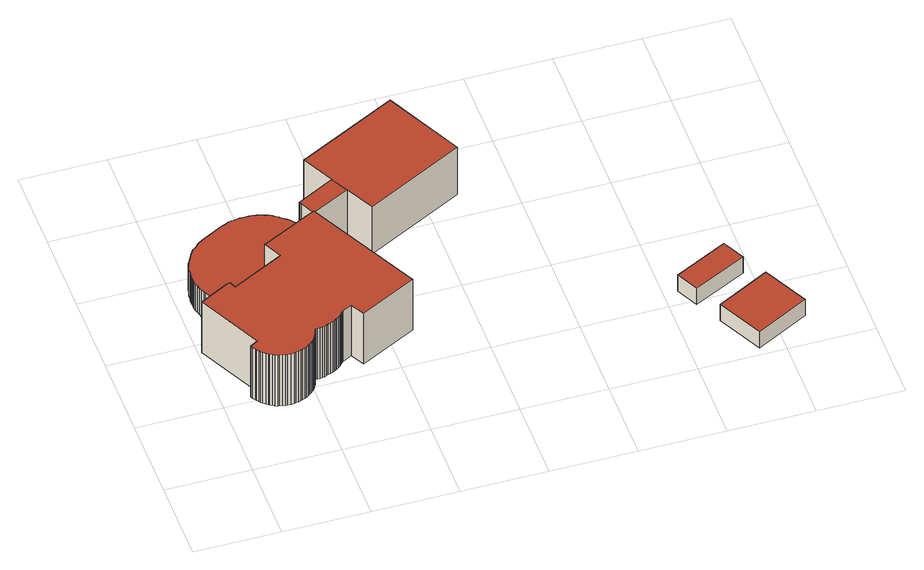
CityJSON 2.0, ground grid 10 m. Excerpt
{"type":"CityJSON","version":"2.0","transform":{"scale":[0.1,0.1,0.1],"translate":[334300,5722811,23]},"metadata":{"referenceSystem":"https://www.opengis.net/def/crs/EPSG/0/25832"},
"CityObjects":{
"building1":{"type":"Building","attributes":{"Geometrietyp2DReferenz":"3000","Gemeindeschluessel":"05170044","function":"31001_2020","roofType":"1000","measuredHeight":3.88},"address":[{"country":"Germany","locality":"Voerde","thoroughfareNumber":"20","thoroughfareName":"Schleusenstraße"}],"geometry":[{"type":"Solid","lod":"2","boundaries":[[[[0,1,2,3]],[[4,5,1,0]],[[6,7,5,4]],[[8,9,7,6]],[[10,11,9,8]],[[12,13,11,10]],[[14,15,13,12]],[[16,17,15,14]],[[18,19,17,16]],[[20,21,19,18]],[[22,23,21,20]],[[24,25,23,22]],[[26,27,25,24]],[[28,29,27,26]],[[30,31,29,28]],[[32,33,31,30]],[[34,35,33,32]],[[36,37,35,34]],[[38,39,37,36]],[[40,41,39,38]],[[42,43,41,40]],[[44,45,43,42]],[[46,47,45,44]],[[48,49,47,46]],[[50,51,49,48]],[[52,53,51,50]],[[54,55,53,52]],[[56,57,55,54]],[[58,59,57,56]],[[60,61,59,58]],[[62,63,61,60]],[[64,65,63,62]],[[66,67,65,64]],[[68,69,67,66]],[[70,71,69,68]],[[72,73,71,70]],[[74,75,73,72]],[[76,77,75,74]],[[78,79,77,76]],[[80,81,79,78]],[[82,83,81,80]],[[84,85,83,82]],[[86,87,85,84]],[[88,89,87,86]],[[90,91,89,88]],[[92,93,91,90]],[[94,95,93,92]],[[96,97,95,94]],[[98,99,97,96]],[[100,101,99,98]],[[102,103,101,100]],[[104,105,103,102]],[[106,107,105,104]],[[108,109,107,106]],[[110,111,109,108]],[[112,113,111,110]],[[114,115,113,112]],[[116,117,115,114]],[[118,119,117,116]],[[120,121,119,118]],[[122,123,121,120]],[[124,125,123,122]],[[126,127,125,124]],[[3,2,127,126]],[[124,122,120,118,116,114,112,110,108,106,104,102,100,98,96,94,92,90,88,86,84,82,80,78,76,74,72,70,68,66,64,62,60,58,56,54,52,50,48,46,44,42,40,38,36,34,32,30,28,26,24,22,20,18,16,14,12,10,8,6,4,0,3,126]],[[1,5,7,9,11,13,15,17,19,21,23,25,27,29,31,33,35,37,39,41,43,45,47,49,51,53,55,57,59,61,63,65,67,69,71,73,75,77,79,81,83,85,87,89,91,93,95,97,99,101,103,105,107,109,111,113,115,117,119,121,123,125,127,2]]]],"semantics":{"surfaces":[{"type":"WallSurface"},{"type":"RoofSurface"},{"type":"GroundSurface"}],"values":[[0,0,0,0,0,0,0,0,0,0,0,0,0,0,0,0,0,0,0,0,0,0,0,0,0,0,0,0,0,0,0,0,0,0,0,0,0,0,0,0,0,0,0,0,0,0,0,0,0,0,0,0,0,0,0,0,0,0,0,0,0,0,0,0,1,2]]}}]},
"building2":{"type":"Building","attributes":{"Geometrietyp2DReferenz":"3000","Gemeindeschluessel":"05170044","function":"31001_2020","roofType":"1000","measuredHeight":7.51},"address":[{"country":"Germany","locality":"Voerde","thoroughfareNumber":"20","thoroughfareName":"Schleusenstraße"}],"geometry":[{"type":"Solid","lod":"2","boundaries":[[[[128,129,130,131]],[[132,97,129,128]],[[133,95,97,132]],[[134,93,95,133]],[[135,91,93,134]],[[136,89,91,135]],[[137,87,89,136]],[[138,139,87,137]],[[140,141,139,138]],[[142,143,141,140]],[[144,145,143,142]],[[146,147,145,144]],[[148,149,147,146]],[[150,151,149,148]],[[152,153,151,150]],[[154,155,153,152]],[[156,157,155,154]],[[158,159,157,156]],[[160,161,159,158]],[[162,163,161,160]],[[164,165,163,162]],[[166,167,165,164]],[[168,169,167,166]],[[170,171,169,168]],[[172,173,171,170]],[[174,175,173,172]],[[176,177,175,174]],[[178,179,177,176]],[[180,181,179,178]],[[182,183,181,180]],[[184,185,183,182]],[[186,187,185,184]],[[188,189,187,186]],[[190,191,189,188]],[[192,193,191,190]],[[194,195,193,192]],[[196,197,195,194]],[[198,199,197,196]],[[200,201,199,198]],[[202,203,201,200]],[[204,205,203,202]],[[206,207,205,204]],[[208,209,207,206]],[[210,211,209,208]],[[212,213,211,210]],[[214,215,213,212]],[[216,217,215,214]],[[218,219,217,216]],[[220,221,219,218]],[[222,223,221,220]],[[224,225,223,222]],[[226,227,225,224]],[[228,229,227,226]],[[230,231,229,228]],[[232,233,231,230]],[[234,235,233,232]],[[236,237,235,234]],[[238,239,237,236]],[[240,241,239,238]],[[242,243,241,240]],[[244,245,243,242]],[[246,247,245,244]],[[248,249,247,246]],[[131,130,249,248]],[[246,244,242,240,238,236,234,232,230,228,226,224,222,220,218,216,214,212,210,208,206,204,202,200,198,196,194,192,190,188,186,184,182,180,178,176,174,172,170,168,166,164,162,160,158,156,154,152,150,148,146,144,142,140,138,137,136,135,134,133,132,128,131,248]],[[129,97,95,93,91,89,87,139,141,143,145,147,149,151,153,155,157,159,161,163,165,167,169,171,173,175,177,179,181,183,185,187,189,191,193,195,197,199,201,203,205,207,209,211,213,215,217,219,221,223,225,227,229,231,233,235,237,239,241,243,245,247,249,130]]]],"semantics":{"surfaces":[{"type":"WallSurface"},{"type":"RoofSurface"},{"type":"GroundSurface"}],"values":[[0,0,0,0,0,0,0,0,0,0,0,0,0,0,0,0,0,0,0,0,0,0,0,0,0,0,0,0,0,0,0,0,0,0,0,0,0,0,0,0,0,0,0,0,0,0,0,0,0,0,0,0,0,0,0,0,0,0,0,0,0,0,0,0,1,2]]}}]},
"building3":{"type":"Building","attributes":{"Geometrietyp2DReferenz":"3000","Gemeindeschluessel":"05170044","function":"51009_1610","roofType":"1000","measuredHeight":3.56},"geometry":[{"type":"Solid","lod":"2","boundaries":[[[[250,251,252,253]],[[254,255,251,250]],[[256,257,255,254]],[[253,252,257,256]],[[254,250,253,256]],[[251,255,257,252]]]],"semantics":{"surfaces":[{"type":"WallSurface"},{"type":"RoofSurface"},{"type":"GroundSurface"}],"values":[[0,0,0,0,1,2]]}}]},
"building4":{"type":"Building","attributes":{"Gemeindeschluessel":"05170044","Geometrietyp2DReferenz":"3000","function":"31001_2020"},"address":[{"country":"Germany","locality":"Voerde","thoroughfareNumber":"20","thoroughfareName":"Schleusenstraße"}],"children":["building4-1","building4-2"]},
"building4-1":{"type":"BuildingPart","attributes":{"roofType":"1000","measuredHeight":7.02},"parents":["building4"],"geometry":[{"type":"Solid","lod":"2","boundaries":[[[[258,259,260,261]],[[262,263,259,258]],[[264,265,263,262]],[[266,267,265,264]],[[268,269,267,266]],[[264,262,258,261,268,266]],[[260,259,263,265,267,269]],[[268,261,260,269]]]],"semantics":{"surfaces":[{"type":"WallSurface"},{"type":"RoofSurface"},{"type":"GroundSurface"},{"type":"ClosureSurface"}],"values":[[0,0,0,0,0,1,2,3]]}}]},
"building4-2":{"type":"BuildingPart","attributes":{"roofType":"1000","measuredHeight":7},"address":[{"country":"Germany","locality":"Voerde","thoroughfareNumber":"20","thoroughfareName":"Schleusenstraße"}],"parents":["building4"],"geometry":[{"type":"Solid","lod":"2","boundaries":[[[[270,271,269,268]],[[272,273,271,270]],[[274,275,273,272]],[[276,277,275,274]],[[261,260,277,276]],[[274,272,270,268,261,276]],[[269,271,273,275,277,260]],[[268,269,260,261]]]],"semantics":{"surfaces":[{"type":"WallSurface"},{"type":"RoofSurface"},{"type":"GroundSurface"},{"type":"ClosureSurface"}],"values":[[0,0,0,0,0,1,2,3]]}}]},
"building5":{"type":"Building","attributes":{"Geometrietyp2DReferenz":"3000","Gemeindeschluessel":"05170044","function":"31001_2463","roofType":"1000","measuredHeight":2.47},"geometry":[{"type":"Solid","lod":"2","boundaries":[[[[278,279,280,281]],[[282,283,279,278]],[[284,285,283,282]],[[281,280,285,284]],[[282,278,281,284]],[[279,283,285,280]]]],"semantics":{"surfaces":[{"type":"WallSurface"},{"type":"RoofSurface"},{"type":"GroundSurface"}],"values":[[0,0,0,0,1,2]]}}]},
"building6":{"type":"Building","attributes":{"Geometrietyp2DReferenz":"3000","Gemeindeschluessel":"05170044","function":"31001_2463","roofType":"1000","measuredHeight":2.47},"geometry":[{"type":"Solid","lod":"2","boundaries":[[[[286,287,288,289]],[[290,291,287,286]],[[292,293,291,290]],[[289,288,293,292]],[[290,286,289,292]],[[287,291,293,288]]]],"semantics":{"surfaces":[{"type":"WallSurface"},{"type":"RoofSurface"},{"type":"GroundSurface"}],"values":[[0,0,0,0,1,2]]}}]}
},
"vertices":[
[22,287,48],[22,287,9],[20,283,9],[20,283,48],[24,290,48],[24,290,9],[26,294,48],[26,294,9],[27,296,48],[27,296,9],[29,299,48],[29,299,9],[31,302,48],[31,302,9],[34,304,48],[34,304,9],[36,306,48],[36,306,9],[39,309,48],[39,309,9],[41,311,48],[41,311,9],[45,313,48],[45,313,9],[48,315,48],[48,315,9],[50,316,48],[50,316,9],[71,327,48],[71,327,9],[73,328,48],[73,328,9],[77,329,48],[77,329,9],[80,331,48],[80,331,9],[84,332,48],[84,332,9],[87,332,48],[87,332,9],[91,333,48],[91,333,9],[94,333,48],[94,333,9],[97,333,48],[97,333,9],[100,333,48],[100,333,9],[104,333,48],[104,333,9],[108,333,48],[108,333,9],[112,332,48],[112,332,9],[116,331,48],[116,331,9],[117,331,48],[117,331,9],[121,329,48],[121,329,9],[125,328,48],[125,328,9],[128,326,48],[128,326,9],[131,324,48],[131,324,9],[134,322,48],[134,322,9],[136,320,48],[136,320,9],[139,318,48],[139,318,9],[141,316,48],[141,316,9],[144,314,48],[144,314,9],[146,311,48],[146,311,9],[149,308,48],[149,308,9],[151,304,48],[151,304,9],[152,303,48],[152,303,9],[153,301,48],[153,301,9],[161,284,48],[161,284,9],[95,251,48],[95,251,9],[106,230,48],[106,230,9],[45,199,48],[45,199,9],[42,207,48],[42,207,9],[38,206,48],[38,206,9],[24,235,48],[24,235,9],[23,237,48],[23,237,9],[21,240,48],[21,240,9],[20,244,48],[20,244,9],[19,248,48],[19,248,9],[18,251,48],[18,251,9],[17,254,48],[17,254,9],[17,258,48],[17,258,9],[17,261,48],[17,261,9],[17,264,48],[17,264,9],[17,268,48],[17,268,9],[18,271,48],[18,271,9],[18,275,48],[18,275,9],[19,279,48],[19,279,9],[20,281,48],[20,281,9],
[4,188,84],[4,188,9],[42,113,9],[42,113,84],[38,206,84],[42,207,84],[45,199,84],[106,230,84],[95,251,84],[161,284,84],[229,151,84],[229,151,9],[163,118,84],[163,118,9],[154,134,84],[154,134,9],[143,128,84],[143,128,9],[142,127,84],[142,127,9],[140,125,84],[140,125,9],[138,123,84],[138,123,9],[136,121,84],[136,121,9],[133,119,84],[133,119,9],[132,119,84],[132,119,9],[130,117,84],[130,117,9],[128,116,84],[128,116,9],[125,115,84],[125,115,9],[122,114,84],[122,114,9],[120,113,84],[120,113,9],[117,112,84],[117,112,9],[115,112,84],[115,112,9],[112,111,84],[112,111,9],[109,111,84],[109,111,9],[107,111,84],[107,111,9],[106,110,84],[106,110,9],[105,107,84],[105,107,9],[104,104,84],[104,104,9],[103,102,84],[103,102,9],[101,99,84],[101,99,9],[100,97,84],[100,97,9],[98,95,84],[98,95,9],[96,93,84],[96,93,9],[93,91,84],[93,91,9],[92,90,84],[92,90,9],[89,88,84],[89,88,9],[87,87,84],[87,87,9],[84,86,84],[84,86,9],[82,85,84],[82,85,9],[79,84,84],[79,84,9],[76,84,84],[76,84,9],[74,83,84],[74,83,9],[70,83,84],[70,83,9],[66,83,84],[66,83,9],[64,83,84],[64,83,9],[61,84,84],[61,84,9],[58,85,84],[58,85,9],[56,85,84],[56,85,9],[53,86,84],[53,86,9],[51,88,84],[51,88,9],[48,89,84],[48,89,9],[47,90,84],[47,90,9],[45,92,84],[45,92,9],[42,94,84],[42,94,9],[40,96,84],[40,96,9],[39,98,84],[39,98,9],[37,100,84],[37,100,9],[36,102,84],[36,102,9],[34,104,84],[34,104,9],[33,107,84],[33,107,9],[33,108,84],[33,108,9],
[209,189,47],[209,189,12],[228,198,12],[228,198,47],[161,284,47],[161,284,12],[180,293,47],[180,293,12],
[176,364,81],[176,364,11],[195,327,11],[195,327,81],[292,423,81],[292,423,11],[338,332,81],[338,332,11],[223,273,81],[223,273,11],[206,306,81],[206,306,11],
[161,284,81],[161,284,11],[153,301,81],[153,301,11],[152,303,81],[152,303,11],[151,304,81],[151,304,11],
[590,122,36],[590,122,12],[577,148,12],[577,148,36],[528,91,36],[528,91,12],[515,117,36],[515,117,12],
[606,92,36],[606,92,12],[544,60,12],[544,60,36],[633,39,36],[633,39,12],[571,7,36],[571,7,12]
]}
